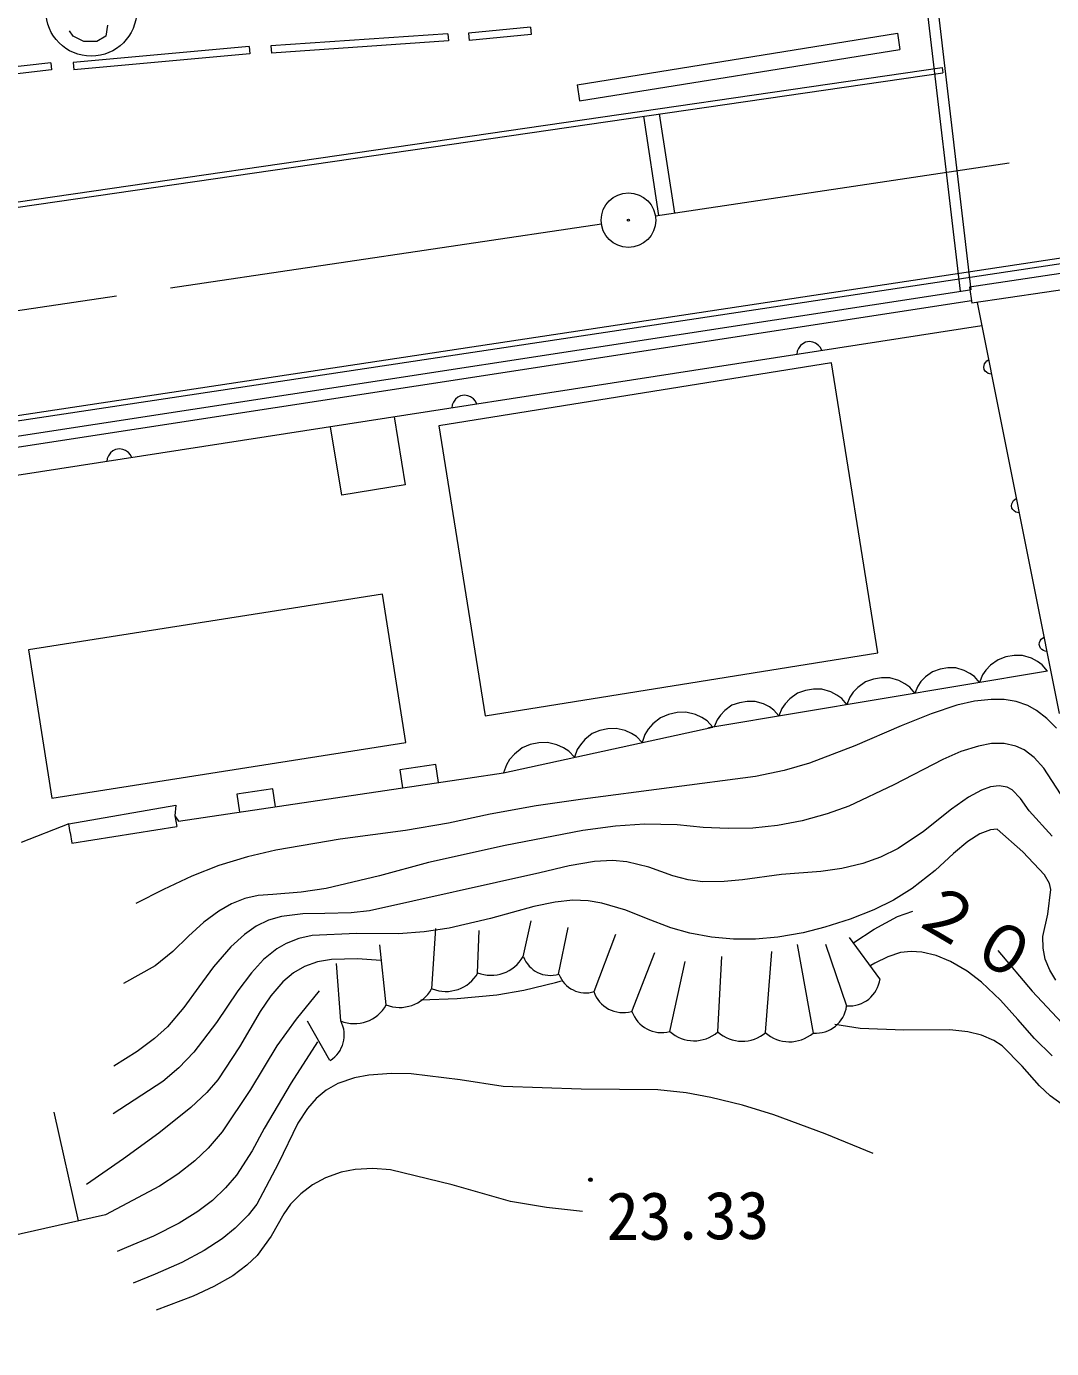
# Model space of a CAD drawing. Units: millimetres, scale not verified. Extents: x 40000 to 680000, y 20000 to 380000.
# Drawn here: x 157773 to 185996, y 269137 to 305536 of the extents above; entities that cross this region are included whole.
import ezdxf
from ezdxf.enums import TextEntityAlignment as Align

# ---------------------------------------------------------------- set-up
doc = ezdxf.new("R2010")
doc.units = ezdxf.units.MM
doc.header["$LTSCALE"] = 1000
doc.linetypes.add('CHAIN', pattern=[18.5, 12, -1.5, 3.5, -1.5])
for name, color, linetype, lineweight in [('M-BGD', 7, 'Continuous', 13), ('M-BGD-EXST', 7, 'Continuous', 13), ('M-BMK', 2, 'CHAIN', 13), ('M-BMK-SRVR', 3, 'Continuous', 13), ('M-STR-STRC', 7, 'Continuous', 13)]:
    doc.layers.add(name, color=color, linetype=linetype, lineweight=lineweight)
doc.styles.add('ＭＳ ゴシック', font='')
doc.styles.get('ＭＳ ゴシック').set_extended_font_data('MS Gothic')

msp = doc.modelspace()

# ---------------------------------------------------------------- linework, layer by layer
at = {"layer": 'M-BGD'}
for p, q in [((182534, 306279), (183476, 298248)), ((182829, 306340), (183774, 298283)), ((172931, 303931), (181752, 305348)), ((181752, 305348), (181823, 304904)), ((173002, 303487), (181823, 304904)), ((121201, 295431), (182981, 304408)), ((182981, 304408), (183002, 304260)), ((121217, 295282), (183002, 304260)), ((172931, 303931), (173002, 303487)), ((174760, 303062), (175179, 300327)), ((175624, 300394), (175206, 303127)), ((122383, 289524), (190709, 299836)), ((122406, 289376), (190732, 299688)), ((190778, 299400), (183738, 298363)), ((190844, 298955), (183804, 297918)), ((183750, 298280), (154845, 293837)), ((183738, 298363), (183804, 297918)), ((183794, 297983), (154890, 293541)), ((183947, 297939), (186210, 286618)), ((184075, 297298), (155580, 292871)), ((179025, 296669), (178994, 296594)), ((179084, 296749), (179025, 296669)), ((179146, 296801), (179084, 296749)), ((179225, 296842), (179146, 296801)), ((179336, 296859), (179225, 296842)), ((179423, 296844), (179336, 296859)), ((179499, 296814), (179423, 296844)), ((179579, 296755), (179499, 296814)), ((179631, 296693), (179579, 296755)), ((179671, 296614), (179631, 296693)), ((178994, 296594), (178980, 296506)), ((184154, 296250), (184185, 296297)), ((184185, 296297), (184219, 296329)), ((184219, 296329), (184263, 296354)), ((179941, 296273), (169124, 294542)), ((181218, 288292), (179941, 296273)), ((184132, 296156), (184138, 296206)), ((184144, 296093), (184132, 296156)), ((184138, 296206), (184154, 296250)), ((184169, 296049), (184144, 296093)), ((184201, 296015), (184169, 296049)), ((184248, 295983), (184201, 296015)), ((184292, 295968), (184248, 295983)), ((184342, 295962), (184292, 295968)), ((169585, 295274), (169527, 295194)), ((169648, 295326), (169585, 295274)), ((169727, 295366), (169648, 295326)), ((169837, 295384), (169727, 295366)), ((169925, 295369), (169837, 295384)), ((170000, 295338), (169925, 295369)), ((170080, 295280), (170000, 295338)), ((170132, 295217), (170080, 295280)), ((170173, 295138), (170132, 295217)), ((169496, 295118), (169481, 295031)), ((169527, 295194), (169496, 295118)), ((166452, 292631), (166143, 294512)), ((167895, 294784), (168201, 292918)), ((169124, 294542), (170401, 286561)), ((160087, 293798), (160028, 293718)), ((160150, 293850), (160087, 293798)), ((160228, 293891), (160150, 293850)), ((160339, 293908), (160228, 293891)), ((160426, 293893), (160339, 293908)), ((160502, 293863), (160426, 293893)), ((160582, 293804), (160502, 293863)), ((160634, 293741), (160582, 293804)), ((159998, 293643), (159983, 293555)), ((160028, 293718), (159998, 293643)), ((160675, 293663), (160634, 293741)), ((168201, 292918), (166452, 292631)), ((184895, 292340), (184901, 292390)), ((184907, 292277), (184895, 292340)), ((184901, 292390), (184917, 292434)), ((184917, 292434), (184948, 292481)), ((184948, 292481), (184982, 292513)), ((184982, 292513), (185026, 292538)), ((184932, 292233), (184907, 292277)), ((184964, 292199), (184932, 292233)), ((185011, 292168), (184964, 292199)), ((185055, 292152), (185011, 292168)), ((185105, 292146), (185055, 292152)), ((167573, 289905), (157832, 288373)), ((168215, 285820), (167573, 289905)), ((185680, 288618), (185711, 288665)), ((185711, 288665), (185745, 288697)), ((185745, 288697), (185789, 288722)), ((157832, 288373), (158474, 284288)), ((170401, 286561), (181218, 288292)), ((185658, 288524), (185664, 288574)), ((185670, 288462), (185658, 288524)), ((185664, 288574), (185680, 288618)), ((185695, 288418), (185670, 288462)), ((185727, 288383), (185695, 288418)), ((185774, 288352), (185727, 288383)), ((185818, 288336), (185774, 288352)), ((185868, 288330), (185818, 288336)), ((184317, 287952), (184186, 287815)), ((184523, 288102), (184317, 287952)), ((184741, 288177), (184523, 288102)), ((184966, 288215), (184741, 288177)), ((185197, 288215), (184966, 288215)), ((185441, 288140), (185197, 288215)), ((185610, 288053), (185441, 288140)), ((185741, 287959), (185610, 288053)), ((185885, 287791), (185741, 287959)), ((185885, 287791), (176675, 286249)), ((181092, 287567), (180874, 287491)), ((181317, 287604), (181092, 287567)), ((181548, 287604), (181317, 287604)), ((181792, 287530), (181548, 287604)), ((182525, 287630), (182401, 287500)), ((182721, 287772), (182525, 287630)), ((182928, 287843), (182721, 287772)), ((183141, 287879), (182928, 287843)), ((183360, 287879), (183141, 287879)), ((183591, 287808), (183360, 287879)), ((183750, 287726), (183591, 287808)), ((183875, 287637), (183750, 287726)), ((184011, 287477), (183875, 287637)), ((184092, 287683), (184011, 287477)), ((184186, 287815), (184092, 287683)), ((179218, 287253), (179000, 287178)), ((179443, 287291), (179218, 287253)), ((179674, 287291), (179443, 287291)), ((179918, 287216), (179674, 287291)), ((180087, 287129), (179918, 287216)), ((180536, 287204), (180443, 287073)), ((180667, 287341), (180536, 287204)), ((180874, 287491), (180667, 287341)), ((181961, 287442), (181792, 287530)), ((182092, 287349), (181961, 287442)), ((182236, 287180), (182092, 287349)), ((182312, 287375), (182236, 287180)), ((182401, 287500), (182312, 287375)), ((177197, 286848), (177002, 286706)), ((177404, 286919), (177197, 286848)), ((177618, 286955), (177404, 286919)), ((177836, 286955), (177618, 286955)), ((178067, 286884), (177836, 286955)), ((178227, 286801), (178067, 286884)), ((178662, 286890), (178569, 286759)), ((178794, 287028), (178662, 286890)), ((179000, 287178), (178794, 287028)), ((180218, 287035), (180087, 287129)), ((180362, 286866), (180218, 287035)), ((180443, 287073), (180362, 286866)), ((183388, 286846), (182684, 286616)), ((183872, 286956), (183388, 286846)), ((184336, 287010), (183872, 286956)), ((184690, 287003), (184336, 287010)), ((185026, 286948), (184690, 287003)), ((185344, 286838), (185026, 286948)), ((185584, 286706), (185344, 286838)), ((175227, 286506), (175018, 286337)), ((175453, 286596), (175227, 286506)), ((175687, 286648), (175453, 286596)), ((175930, 286660), (175687, 286648)), ((176190, 286594), (175930, 286660)), ((176372, 286511), (176190, 286594)), ((176515, 286419), (176372, 286511)), ((176878, 286575), (176789, 286451)), ((177002, 286706), (176878, 286575)), ((178352, 286712), (178227, 286801)), ((178488, 286553), (178352, 286712)), ((178569, 286759), (178488, 286553)), ((182684, 286616), (181852, 286281)), ((185866, 286487), (185584, 286706)), ((186129, 286216), (185866, 286487)), ((170911, 284990), (176675, 286249)), ((173560, 286152), (173345, 286066)), ((173783, 286201), (173560, 286152)), ((174013, 286212), (173783, 286201)), ((174261, 286149), (174013, 286212)), ((174433, 286071), (174261, 286149)), ((174887, 286186), (174796, 286043)), ((175018, 286337), (174887, 286186)), ((176675, 286249), (176515, 286419)), ((176789, 286451), (176712, 286256)), ((181852, 286281), (180582, 285727)), ((158474, 284288), (168215, 285820)), ((171643, 285764), (171417, 285673)), ((171877, 285815), (171643, 285764)), ((172120, 285827), (171877, 285815)), ((172380, 285761), (172120, 285827)), ((172562, 285678), (172380, 285761)), ((173023, 285762), (172936, 285627)), ((173147, 285906), (173023, 285762)), ((173345, 286066), (173147, 285906)), ((174569, 285984), (174433, 286071)), ((174721, 285822), (174569, 285984)), ((174796, 286043), (174721, 285822)), ((184347, 285792), (183982, 285726)), ((184694, 285795), (184347, 285792)), ((185017, 285725), (184694, 285795)), ((171208, 285505), (171077, 285353)), ((171417, 285673), (171208, 285505)), ((172705, 285586), (172562, 285678)), ((172865, 285417), (172705, 285586)), ((172936, 285627), (172865, 285417)), ((180582, 285727), (179336, 285249)), ((183501, 285572), (183002, 285356)), ((183982, 285726), (183501, 285572)), ((185243, 285617), (185017, 285725)), ((185522, 285405), (185243, 285617)), ((185780, 285120), (185522, 285405)), ((169044, 285216), (168055, 285068)), ((168055, 285068), (168129, 284573)), ((169118, 284721), (169044, 285216)), ((170986, 285211), (170911, 284990)), ((171077, 285353), (170986, 285211)), ((178634, 285051), (177848, 284887)), ((179336, 285249), (178634, 285051)), ((183002, 285356), (181655, 284656)), ((186359, 284229), (185780, 285120)), ((161961, 283658), (169922, 284842)), ((169922, 284842), (170911, 284990)), ((177848, 284887), (173094, 284258)), ((181655, 284656), (180418, 284073)), ((164554, 284544), (163565, 284396)), ((163565, 284396), (163639, 283901)), ((164628, 284049), (164554, 284544)), ((183711, 284317), (183246, 283986)), ((184064, 284514), (183711, 284317)), ((184316, 284605), (184064, 284514)), ((184554, 284634), (184316, 284605)), ((184777, 284592), (184554, 284634)), ((184916, 284519), (184777, 284592)), ((185141, 284281), (184916, 284519)), ((185378, 283940), (185141, 284281)), ((158936, 283584), (161885, 284101)), ((161885, 284101), (161862, 283806)), ((171806, 284080), (170537, 283854)), ((173094, 284258), (171806, 284080)), ((180418, 284073), (179820, 283858)), ((183246, 283986), (182470, 283374)), ((186012, 283243), (185378, 283940)), ((158936, 283584), (157631, 283073)), ((158976, 283347), (158936, 283584)), ((161862, 283806), (161961, 283658)), ((161862, 283806), (161909, 283510)), ((169393, 283604), (168207, 283401)), ((170537, 283854), (169393, 283604)), ((174789, 283571), (173991, 283520)), ((175687, 283552), (174789, 283571)), ((179133, 283667), (178452, 283538)), ((179820, 283858), (179133, 283667)), ((158976, 283347), (159023, 283051)), ((159023, 283051), (161909, 283510)), ((168207, 283401), (166414, 283157)), ((173094, 283404), (170949, 282985)), ((173991, 283520), (173094, 283404)), ((176405, 283486), (175687, 283552)), ((177093, 283451), (176405, 283486)), ((177774, 283467), (177093, 283451)), ((178452, 283538), (177774, 283467)), ((182470, 283374), (181775, 282900)), ((184025, 283306), (183692, 283094)), ((184316, 283419), (184025, 283306)), ((184502, 283435), (184316, 283419)), ((185206, 282816), (184502, 283435)), ((164637, 282862), (163861, 282677)), ((166414, 283157), (164637, 282862)), ((170949, 282985), (168842, 282518)), ((181775, 282900), (181288, 282663)), ((183692, 283094), (183294, 282765)), ((163861, 282677), (163073, 282434)), ((168842, 282518), (167489, 282149)), ((173415, 282543), (172713, 282424)), ((173911, 282570), (173415, 282543)), ((174302, 282541), (173911, 282570)), ((174906, 282388), (174302, 282541)), ((180804, 282492), (180223, 282356)), ((181288, 282663), (180804, 282492)), ((183294, 282765), (182795, 282300)), ((185799, 282181), (185206, 282816)), ((162328, 282142), (161548, 281779)), ((163073, 282434), (162328, 282142)), ((167489, 282149), (166028, 281806)), ((171912, 282230), (167222, 281187)), ((172713, 282424), (171912, 282230)), ((175569, 282150), (174906, 282388)), ((175994, 282038), (175569, 282150)), ((178565, 282187), (177488, 282045)), ((179642, 282275), (178565, 282187)), ((180223, 282356), (179642, 282275)), ((182795, 282300), (182162, 281800)), ((185938, 281944), (185799, 282181)), ((161548, 281779), (160781, 281389)), ((166028, 281806), (165336, 281699)), ((176386, 281989), (175994, 282038)), ((176984, 281993), (176386, 281989)), ((177488, 282045), (176984, 281993)), ((182162, 281800), (181649, 281483)), ((185893, 281095), (185981, 281776)), ((185981, 281776), (185938, 281944)), ((163417, 281384), (163067, 281182)), ((163786, 281531), (163417, 281384)), ((164156, 281608), (163786, 281531)), ((164555, 281638), (164156, 281608)), ((165336, 281699), (164555, 281638)), ((172330, 281430), (171740, 281304)), ((172818, 281479), (172330, 281430)), ((173236, 281466), (172818, 281479)), ((173617, 281403), (173236, 281466)), ((174278, 281202), (173617, 281403)), ((181649, 281483), (181107, 281214)), ((163067, 281182), (162656, 280874)), ((164794, 281035), (164441, 280930)), ((165379, 281107), (164794, 281035)), ((165992, 281119), (165379, 281107)), ((166714, 281132), (165992, 281119)), ((167222, 281187), (166714, 281132)), ((171740, 281304), (170552, 280974)), ((174845, 280980), (174278, 281202)), ((181107, 281214), (180448, 280956)), ((181109, 280680), (181751, 281029)), ((181751, 281029), (182181, 281178)), ((185759, 280483), (185893, 281095)), ((162656, 280874), (162235, 280490)), ((164097, 280762), (163776, 280539)), ((164441, 280930), (164097, 280762)), ((169415, 280711), (168726, 280607)), ((168938, 279041), (169048, 280705)), ((170552, 280974), (169415, 280711)), ((170195, 279482), (170241, 280649)), ((171451, 279924), (171670, 280912)), ((172426, 279445), (172684, 280728)), ((175515, 280723), (174845, 280980)), ((176039, 280571), (175515, 280723)), ((179751, 280738), (179159, 280586)), ((180448, 280956), (179751, 280738)), ((180557, 280316), (181109, 280680)), ((162235, 280490), (161803, 280069)), ((163776, 280539), (163403, 280198)), ((164926, 280291), (164667, 280141)), ((165271, 280424), (164926, 280291)), ((165643, 280506), (165271, 280424)), ((166861, 280560), (165643, 280506)), ((168019, 280554), (166861, 280560)), ((168726, 280607), (168019, 280554)), ((173401, 278966), (173997, 280545)), ((176636, 280461), (176039, 280571)), ((177241, 280409), (176636, 280461)), ((177849, 280411), (177241, 280409)), ((178457, 280465), (177849, 280411)), ((179159, 280586), (178457, 280465)), ((181273, 279314), (180435, 280458)), ((185761, 280160), (185759, 280483)), ((161803, 280069), (161317, 279670)), ((163403, 280198), (162927, 279646)), ((164667, 280141), (164301, 279844)), ((167681, 278600), (167501, 280250)), ((174443, 278418), (175073, 280043)), ((176805, 277853), (176921, 279928)), ((178123, 277838), (178291, 280064)), ((179442, 277823), (179006, 280259)), ((180357, 278568), (179780, 280264)), ((181493, 279926), (181131, 279745)), ((181839, 280038), (181493, 279926)), ((182129, 280068), (181839, 280038)), ((182424, 280049), (182129, 280068)), ((182821, 279954), (182424, 280049)), ((183211, 279795), (182821, 279954)), ((184515, 280097), (185464, 278976)), ((185825, 279854), (185761, 280160)), ((161317, 279670), (160447, 279185)), ((162927, 279646), (162523, 279100)), ((164301, 279844), (163967, 279482)), ((165429, 279660), (165129, 279483)), ((165785, 279785), (165429, 279660)), ((166170, 279850), (165785, 279785)), ((166889, 279864), (166170, 279850)), ((166425, 278158), (166312, 279734)), ((167531, 279822), (166889, 279864)), ((175486, 277869), (175909, 279794)), ((181131, 279745), (181021, 279684)), ((183677, 279526), (183211, 279795)), ((185945, 279558), (185825, 279854)), ((186113, 279280), (185945, 279558)), ((163967, 279482), (163596, 278989)), ((164835, 279230), (164505, 278845)), ((165129, 279483), (164835, 279230)), ((171463, 279003), (172338, 279217)), ((172338, 279217), (172507, 279261)), ((184071, 279227), (183677, 279526)), ((184595, 278726), (184071, 279227)), ((162523, 279100), (162106, 278525)), ((163596, 278989), (163005, 278112)), ((164505, 278845), (164209, 278413)), ((165835, 278983), (165201, 278207)), ((169630, 278774), (170724, 278871)), ((170724, 278871), (171463, 279003)), ((185464, 278976), (186413, 277961)), ((162106, 278525), (161660, 277999)), ((168627, 278738), (169630, 278774)), ((185065, 278196), (184595, 278726)), ((163005, 278112), (162386, 277301)), ((164209, 278413), (163640, 277444)), ((165201, 278207), (164666, 277467)), ((166130, 277072), (165512, 278146)), ((185524, 277673), (185065, 278196)), ((161660, 277999), (161301, 277671)), ((180723, 277950), (180029, 278057)), ((181927, 277904), (180723, 277950)), ((183195, 277912), (181927, 277904)), ((183692, 277858), (183195, 277912)), ((184064, 277767), (183692, 277858)), ((184407, 277621), (184064, 277767)), ((161301, 277671), (160818, 277316)), ((163640, 277444), (163042, 276534)), ((164666, 277467), (163938, 276269)), ((165786, 277579), (165060, 276453)), ((184637, 277473), (184407, 277621)), ((185189, 276916), (184637, 277473)), ((186012, 277194), (185524, 277673)), ((160818, 277316), (160177, 276907)), ((162386, 277301), (161973, 276869)), ((161973, 276869), (161532, 276490)), ((167198, 276664), (166804, 276589)), ((167826, 276709), (167198, 276664)), ((168366, 276697), (167826, 276709)), ((169718, 276539), (168366, 276697)), ((185660, 276373), (185189, 276916)), ((161532, 276490), (160160, 275596)), ((163042, 276534), (162739, 276186)), ((165060, 276453), (164322, 275199)), ((166350, 276434), (166027, 276253)), ((166804, 276589), (166350, 276434)), ((170895, 276351), (169718, 276539)), ((173049, 276275), (170895, 276351)), ((175157, 276259), (173049, 276275)), ((185961, 276093), (185660, 276373)), ((162739, 276186), (162302, 275774)), ((163938, 276269), (163163, 275104)), ((165750, 276025), (165507, 275744)), ((166027, 276253), (165750, 276025)), ((175933, 276175), (175157, 276259)), ((176617, 276053), (175933, 276175)), ((177486, 275840), (176617, 276053)), ((186290, 275859), (185961, 276093)), ((159204, 272653), (158532, 275647)), ((162302, 275774), (161415, 275067)), ((165507, 275744), (165244, 275338)), ((178347, 275574), (177486, 275840)), ((179767, 275049), (178347, 275574)), ((164322, 275199), (163986, 274581)), ((165244, 275338), (164705, 274221)), ((161415, 275067), (160443, 274361)), ((163163, 275104), (162777, 274657)), ((181085, 274510), (179767, 275049)), ((162777, 274657), (162407, 274302)), ((163986, 274581), (163553, 273911)), ((160443, 274361), (159422, 273653)), ((162407, 274302), (161938, 273934)), ((164705, 274221), (164112, 273116)), ((167306, 274097), (166823, 274070)), ((167796, 274060), (167306, 274097)), ((161938, 273934), (161438, 273606)), ((163553, 273911), (163258, 273560)), ((166009, 273840), (165652, 273646)), ((166442, 273995), (166009, 273840)), ((166823, 274070), (166442, 273995)), ((169492, 273644), (167796, 274060)), ((161438, 273606), (159949, 272820)), ((163258, 273560), (162894, 273215)), ((165326, 273401), (165045, 273109)), ((165652, 273646), (165326, 273401)), ((171103, 273186), (169492, 273644)), ((162894, 273215), (162491, 272906)), ((164112, 273116), (163875, 272808)), ((165045, 273109), (164855, 272842)), ((172094, 273018), (171103, 273186)), ((173079, 272907), (172094, 273018)), ((159949, 272820), (143556, 269137)), ((162491, 272906), (161982, 272589)), ((163875, 272808), (163523, 272451)), ((164855, 272842), (164507, 272231)), ((161982, 272589), (161267, 272231)), ((163523, 272451), (163166, 272162)), ((160527, 271917), (160269, 271812)), ((161267, 272231), (160527, 271917)), ((163166, 272162), (162668, 271834)), ((164507, 272231), (164123, 271700)), ((162668, 271834), (162051, 271507)), ((164123, 271700), (163845, 271432)), ((161315, 271181), (160709, 270936)), ((162051, 271507), (161315, 271181)), ((163845, 271432), (163452, 271140)), ((162928, 270841), (162361, 270583)), ((163452, 271140), (162928, 270841)), ((162361, 270583), (161342, 270195))]:
    msp.add_line(p, q, dxfattribs=at)
for radius in [50, 30, 10]:
    msp.add_circle((173300, 273785), radius, dxfattribs=at)
for centre, radius, start, end in [((176889, 284902), 1366, 99.4419, 105.2139), ((170567, 280425), 1012, 248.2027, 330.5062), ((172194, 280198), 787, 200.2374, 287.443), ((169320, 279980), 1012, 248.2027, 330.5062), ((173172, 279716), 787, 200.2374, 287.443), ((180424, 279424), 856, 265.5488, 352.7544), ((168047, 279540), 1012, 248.2027, 330.5062), ((174200, 279241), 854, 198.6354, 285.8411), ((166800, 279095), 1012, 248.2027, 330.5062), ((179503, 278675), 856, 265.5488, 352.7544), ((165708, 277769), 816, 301.2367, 28.4424), ((175253, 278692), 854, 198.6354, 285.8411), ((176154, 278604), 994, 227.8128, 310.8742), ((177479, 278593), 994, 227.8128, 310.8742), ((178779, 278576), 994, 227.8128, 310.8742)]:
    msp.add_arc(centre, radius, start, end, dxfattribs=at)
at = {"layer": 'M-BGD-EXST'}
for p, q in [((159057, 305268), (158957, 305418)), ((160007, 305568), (159957, 305268)), ((159357, 305118), (159057, 305268)), ((159707, 305118), (159357, 305118)), ((159957, 305268), (159707, 305118))]:
    msp.add_line(p, q, dxfattribs=at)
msp.add_circle((159557, 305968), 1250, dxfattribs=at)
at = {"layer": 'M-BMK'}
for p, q in [((239712, 310011), (175088, 300313)), ((173605, 300092), (125054, 292897))]:
    msp.add_line(p, q, dxfattribs=at)
at = {"layer": 'M-BMK-SRVR'}
for radius in [750, 30]:
    msp.add_circle((174347, 300202), radius, dxfattribs=at)
at = {"layer": 'M-STR-STRC'}
for p, q in [((171654, 305518), (169946, 305353)), ((171654, 305518), (171673, 305319)), ((169376, 305336), (164505, 304999)), ((169390, 305136), (164519, 304800)), ((169376, 305336), (169390, 305136)), ((169946, 305353), (169966, 305154)), ((171673, 305319), (169966, 305154)), ((163906, 304983), (159058, 304542)), ((163924, 304784), (159076, 304342)), ((163906, 304983), (163924, 304784)), ((164505, 304999), (164519, 304800)), ((158440, 304538), (153607, 303988)), ((158463, 304339), (153630, 303789)), ((158440, 304538), (158463, 304339)), ((159058, 304542), (159076, 304342))]:
    msp.add_line(p, q, dxfattribs=at)

# ---------------------------------------------------------------- texts
at = {"layer": 'M-BGD', "style": 'ＭＳ ゴシック'}
for s, rotation, p in [('２０', 329.4, (181836, 280611)), ('23.33', 0.4, (173748, 271727))]:
    msp.add_text(s, height=1320, rotation=rotation, dxfattribs=at).set_placement(p, align=Align.BOTTOM_LEFT)

doc.saveas('drawing.dxf')
